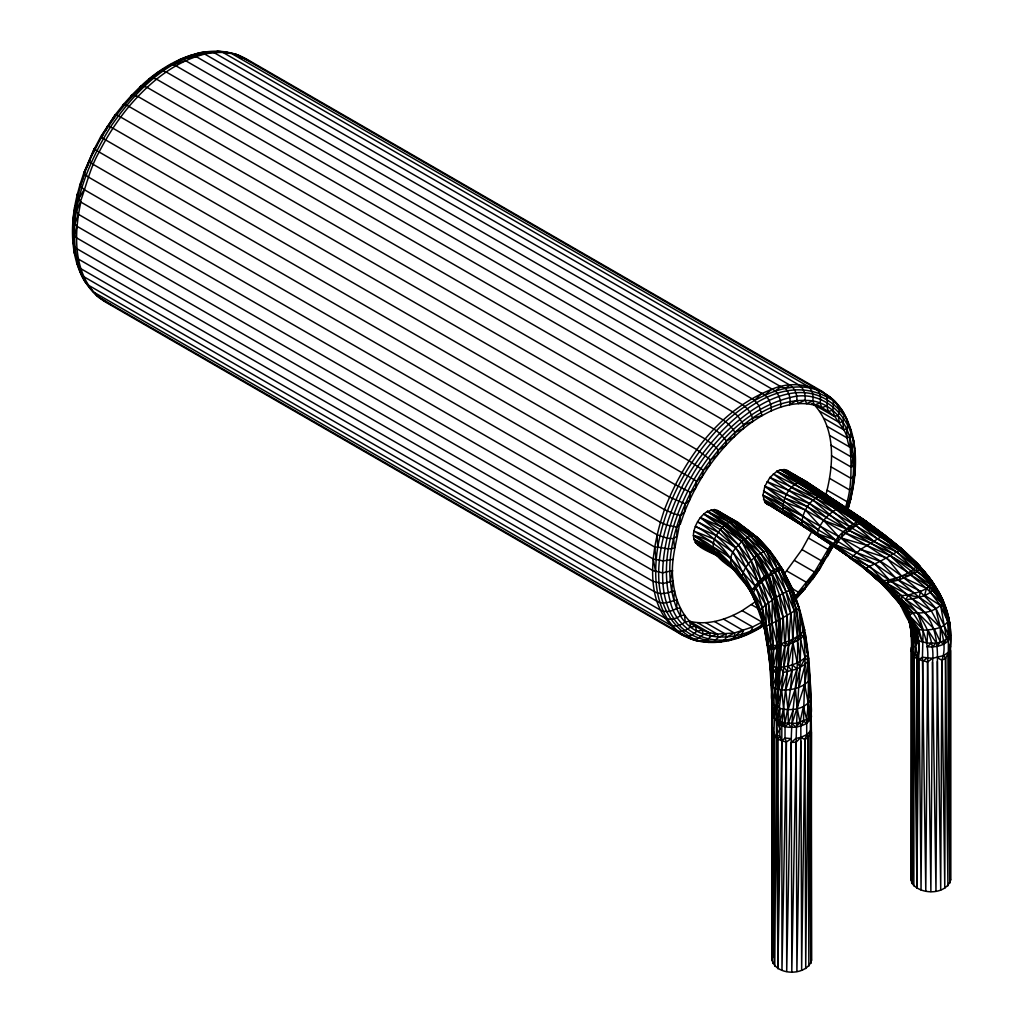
<?xml version="1.0" encoding="UTF-8"?>
<svg xmlns="http://www.w3.org/2000/svg" width="1023" height="1023" viewBox="0 0 1023 1023"><rect width="100%" height="100%" fill="white"/><g stroke="black" fill="none" stroke-linecap="round" stroke-linejoin="round"><path stroke-width="1.5" d="M772.045 703.172L772.135 960.495C776.751 976.057 806.866 976.057 811.469 960.495L811.405 732.046C810.561 671.958 811.508 604.798 772.288 555.182M728.069 563.66C718.555 551.474 689.374 550.988 693.939 531.078C695.793 523.188 700.435 515.797 707.366 511.423L726.905 523.571L743.823 539.978L764.488 576.23L772.288 599.964L772.02 623.659L773.58 649.324L772.493 703.376L772.135 960.495L772.876 921.032M801.508 621.434L804.628 629.989L800.024 634.938L792.902 639.055L788.784 644.81L783.759 666.919L787.48 671.894L781.687 689.937L785.025 723.044L785.025 738.005L786.355 741.995L781.968 970.328L781.815 725.946L787.94 666.024L788.771 640.999L787.071 615.577L782.697 593.212L766.329 550.527L753.388 535.822L737.647 522.254L717.2 510.451L714.323 509.556L707.366 511.423L725.652 524.428L743.823 539.978L757.826 554.735L770.894 571.525L787.071 615.577L783.324 672.559L777.94 720.576L779.846 725.217L774.053 717.507L772.148 712.302L771.214 649.503L768.375 602.752L761.815 582.036L741.88 541.602L724.31 525.515L703.773 514.045L741.88 541.602L754.475 557.42L767.723 577.113L774.577 598.404L779.948 619.516L781.252 643.953L780.408 667.354L776.419 719.629L777.902 968.525L781.815 740.857L779.846 736.381L779.935 708.402L777.314 705.205L775.408 688.53L777.301 645.181L774.577 598.404L769.143 576.064L757.826 554.735L745.102 539.031L729.489 522.19L707.366 511.423M798.989 607.79L798.976 608.237C803.822 652.968 796.405 697.52 796.175 742.148L791.802 971.85L791.252 742.429C791.303 708.44 799.04 674.732 797.454 640.577C800.446 601.882 785.306 562.202 756.01 536.448L737.647 522.254L719.412 512.497L717.2 510.451C741.573 524.735 766.022 542.139 779.82 567.445C787.007 580.668 793.682 594.133 798.976 608.237C808.899 645.232 803.656 683.569 803.567 721.215L800.83 726.023L801.636 970.328L804.909 739.552L806.699 734.693L806.699 719.501L808.285 703.274L808.515 658.083L803.861 635.948L805.254 633.557L803.439 632.176L798.989 607.79L794.219 595.936M907.388 615.718C912.056 627.841 913.641 641.037 911.979 653.927L913.846 885.88L913.935 641.613L911.212 636.293L911.212 632.163L911.979 653.927L911.877 883.143C920.189 895.061 945.789 895.189 950.546 880.202L950.533 635.424C950.942 608.34 936.122 584.069 918.347 564.798C876.481 526.474 825.945 499.198 776.905 471.271L769.948 477.434L764.859 486.257L762.992 495.362L764.859 502.319L806.06 527.689L764.859 502.319L784.155 513.098L852.709 555.527L892.209 582.061L912.439 598.954L924.664 612.355L940.354 627.329L948.359 640.846L947.912 885.88L945.546 658.352L950.098 649.4C954.638 617.866 939.625 587.432 913.961 569.248C869.422 533.328 815.727 511.423 769.948 477.434C800.702 491.142 831.584 504.262 859.41 523.584C884.575 540.617 913.718 554.364 931.224 580.284C943.513 596.729 951.556 617.393 950.098 638.083C945.661 645.922 935.303 647.393 927.043 646.792L931.608 643.173C967.899 643.62 942.528 599.657 929.089 586.652C882.031 541.896 820.011 518.098 767.071 481.654L813.285 500.337L877.197 538.648L897.056 552.088L916.557 567.369L932.273 581.601L940.201 595.923C928.731 569.952 903.552 553.712 882.823 535.771L860.522 549.415L850.433 558.341C884.511 583.967 931.787 613.046 927.592 661.983L930.879 891.557L932.541 662.098C936.403 627.687 909.613 600.066 883.949 581.166C847.914 554.773 810.242 530.656 772.493 506.82M950.533 650.475L950.546 880.202L949.881 877.261L950.098 649.4L949.881 883.143L948.359 655.999M811.098 725.077L811.469 960.495L810.804 957.554L811.098 709.949L809.743 679.873M911.646 631.178L911.877 883.143L911.212 880.202L911.212 647.406L913.935 656.561L916.966 888.233L917.503 659.119C926.748 620.322 890.828 592.547 865.918 569.248M861.366 565.144C877.274 580.808 896.084 593.941 909.37 612.304C910.278 626.089 917.951 639.516 915.253 653.94L918.053 655.641L916.966 658.812L916.966 888.233L918.053 655.641L915.253 646.459L918.616 640.871L915.112 627.7L907.567 611.767L896.979 598.839L879.307 581.269L861.366 565.144L807.339 528.546M916.966 888.233L918.616 659.669L922.426 657.265L932.541 658.313L943.718 655.59L945.546 658.352L944.779 888.233L941.812 660.231C948.5 643.301 938.398 625.565 936.045 608.685C890.47 554.376 819.27 532.254 763.465 490.938L783.618 501.654L805.421 510.029L866.519 545.259L907.964 572.611L926.454 588.404L942.285 603.736L948.833 617.751L949.267 626.677M931.979 582.381C915.649 557.024 890.355 539.326 866.532 521.577C860.317 521.155 855.944 527.446 849.499 526.602C828.195 504.249 801.38 489.518 776.905 471.271L780.498 469.749C808.157 486.552 837.722 501.411 862.517 522.152C887.018 540.464 913.603 556.908 932.273 581.601L932.17 583.136C926.825 590.706 916.582 592.649 908.181 595.002L905.815 599.785L924.664 612.355C935.84 626.345 937.874 644.273 937.375 661.51L935.968 891.174L932.541 662.098M937.375 657.712L941.812 660.231L940.712 890.036L937.375 661.51M810.369 734.834L808.835 966.172L808.157 737.391L810.369 731.036L811.405 732.046L810.804 963.436L810.369 734.834C810.28 712.238 811.93 689.451 808.592 667.009M911.646 644.707L911.212 880.202L912.005 858.092M932.541 658.313L927.592 661.983L925.789 891.174L922.426 657.265L923.155 629.695L917.848 613.071L901.838 599.798L895.278 597.79L876.634 577.969M808.157 737.391L805.715 968.525L804.909 739.552L808.157 737.391L806.699 734.693L810.369 731.036M800.83 741.176L796.891 971.466L796.175 742.148L800.83 737.378L806.699 734.693M804.909 739.552L800.83 737.378L795.945 738.401L791.252 742.429L786.713 971.466L786.355 741.995L791.252 738.67L785.025 738.005L781.815 740.857L777.39 738.811L775.984 706.688L777.314 705.205L781.687 689.937C791.29 690.397 801.802 688.108 808.669 680.96L810.024 677.635M845.356 507.702C853.284 484.787 850.906 460.593 849.678 437.038C844.691 419.686 831.085 404.136 812.761 400.875C765.741 395.53 727.698 434.647 703.312 470.273C678.223 510.221 658.94 561.896 676.689 608.378C690.538 644.004 737.557 643.288 764.245 623.25M81.341 183.373L79.794 185.265L84.129 189.587L660.295 522.229L666.485 524.978L676.689 527.101L680.333 524.045L684.579 511.96L685.193 503.828L689.668 499.953L690.563 492.357L695.563 488.163L696.625 481.13L702.174 476.692L703.312 470.273L709.45 465.695L710.563 459.877L717.302 455.286L718.312 450.043L725.639 445.555L726.471 440.887L734.373 436.642L734.962 432.46L733.274 429.647L728.581 424.136L723.235 420.018L147.069 87.377L142.491 85.753L139.908 87.07C166.672 60.996 209.792 39.104 246.147 58.835L822.313 391.477C827.185 394.443 828.349 400.901 826.699 406.029L821.827 407.614C794.449 396.067 764.616 411.336 743.414 428.624C717.046 450.747 697.213 480.068 684.579 511.96L680.551 515.451C678.722 537.228 669.784 558.622 673.083 581C674.758 598.071 681.177 615.936 695.563 626.319L696.625 631.332C693.006 635.321 686.829 637.546 681.83 634.81L105.663 302.156C69.679 280.059 67.774 230.482 77.556 193.679L77.735 196.467L80.843 202.081C73.848 233.973 72.812 273.87 99.116 297.603L675.282 630.245C701.599 651.127 739.412 642.342 764.999 624.797M809.768 687.635L810.625 699.732C804.526 709.732 790.408 711.062 779.935 708.402L776.419 719.629L785.025 723.044C792.096 687.149 795.152 649.925 790.779 613.455C788.094 597.841 783.784 582.586 777.032 568.225C771.304 549.364 756.777 535.566 740.729 525.016M230.546 53.528L225.392 52.096L231.096 53.26L807.262 385.901C812.211 388.996 813.809 395.402 812.761 400.875L806.699 403.663L805.024 399.98C805.728 394.392 803.873 388.075 798.899 384.942L222.733 52.301C174.575 48.989 135.893 90.254 110.535 126.903C83.528 169.908 62.761 225.533 81.878 275.571L660.295 610.028C665.513 612.764 671.932 611.524 676.689 608.378L676.97 599.874C670.487 601.14 663.556 605.284 657.009 601.319L80.843 268.678L78.605 266.888L76.61 262.041C79.807 269.957 81.635 279.292 88.298 285.148L664.464 617.79C669.656 620.539 676.05 618.992 680.551 615.577L684.579 615.194L685.193 621.843C680.973 625.475 674.63 627.304 669.477 624.554L93.31 291.913L84.5 280.877M772.518 729.616L776.419 738.158L774.769 966.172L773.848 735.716L772.212 726.458L772.813 963.436L773.848 735.716L775.408 688.53L771.559 685.525L770.971 683.121L768.631 646.331L766.304 626.396L765.626 604.81L750.972 560.834L738.542 545.016L722.391 527.305L700.41 517.587C722.98 535.796 747.25 554.121 758.12 582.113L752.212 589.747L751.227 592.944L759.769 609.874L765.754 632.713M745.179 582.138L753.401 596.256L764.143 626.767L769.718 660.999M96.725 145.829L95.216 148.629L94.359 148.514L83.835 173.053L88.298 177.005L664.464 509.646L674.055 513.802L680.551 515.451M781.048 569.798L796.674 609.861L800.024 634.938L803.861 635.948L797.454 640.577L784.654 646.408L780.408 667.354L778.529 672.776L776.431 672.635C775.421 682.686 767.033 696.612 774.449 705.614L777.314 705.205L779.948 619.516L772.02 574.082L778.234 570.681L782.531 569.773L788.695 582.714M851.737 436.271L853.668 440.875L853.233 443.407L851.878 445.875L849.448 446.923C846.584 439.199 845.88 430.939 848.182 423.151C838.464 392.052 801.29 376.055 771.444 389.456C719.463 409.891 683.991 458.982 664.464 509.646C651.587 547.382 641.28 603.864 678.108 631.332C703.939 650.845 739.731 640.922 764.641 624.567M73.132 234.484L73.132 225.635M695.563 626.319L690.563 627.099L684.553 630.871L678.108 631.332C654.592 610.539 653.198 575.655 657.802 546.768C664.669 507.779 682.878 471.207 707.967 440.747C736.765 403.024 808.758 357.219 843.476 412.755M825.906 494.723C833.694 465.388 836.264 429.136 814.461 404.967M854.704 467.012L854.704 451.693M850.804 498.661L847.862 509.467C857.351 477.396 860.56 439.852 841.955 410.325M846.775 507.408L847.031 501.692L827.159 490.222M931.608 643.173L927.043 643.007L927.695 629.861C935.38 629.247 945.367 627.598 948.756 619.669M131.11 97.159L131.98 94.87L137.888 96.469L714.054 429.11L719.527 433.113L726.471 440.887M794.449 598.02C802.377 590.859 811.201 582.483 814.551 572.062L820.011 567.087L821.827 561.052L826.699 556.231L828.438 549.594L832.76 545.003C825.101 558.021 818.963 573.085 806.699 582.471L805.152 588.532L795.996 598.762L798.362 592.189L814.551 572.062L831.06 544.351M780.587 407.167C781.38 401.297 779.36 395.159 775.229 390.927L193.922 55.319L191.314 55.165L178.961 59.884M764.143 626.767L767.378 645.296L768.631 646.331L777.301 645.181L788.771 640.999L790.779 613.455L782.697 593.212L772.02 574.082C764.296 579.657 755.575 585.744 752.263 595.002L760.575 613.992M864.563 568.571L878.783 580.962C892.12 580.693 910.01 574.9 918.168 564.466L901.595 549.198L864.064 519.863L807.838 482.6L786.738 470.299L780.498 469.749L861.008 520.068L883.629 535.451L901.826 548.967L920.291 566.755C880.777 526.807 831.789 498.073 783.861 469.416L807.838 482.6L809.385 484.506L799.845 478.828M781.252 643.953L783.247 617.713L779.194 595.386L792.505 588.673L798.976 608.237L779.948 619.516L764.117 627.201L768.631 646.331L771.214 649.503L779.628 648.019L781.252 643.953L784.654 646.408M171.532 64.372L158.053 72.428L148.898 79.282L151.826 77.671L156.532 79.18L732.685 411.834L737.915 416.054L743.721 424.877L743.414 428.624L734.962 432.46M805.254 633.557L807.774 654.643L808.669 680.96L810.625 699.732L809.091 717.507L806.699 723.299C799.244 727.724 790.037 728.363 781.815 725.946L779.846 721.496L783.708 709.271M831.047 445.286L850.919 456.757L851.878 445.875L849.678 437.038L851.366 431.604L849.371 426.744M837.824 548.277C818.093 538.213 801.457 522.766 783.145 510.349C781.713 497.651 791.725 480.311 805.779 481.437L836.277 501.935M877.376 530.195L864.064 519.863L797.902 482.575C838.361 509.723 881.378 533.328 917.963 565.949L919.178 569.709L932.17 583.136L934.255 589.031L943.04 599.849L943.078 602.01C935.866 612.867 919.485 614.618 907.567 611.767L880.701 582.599L865.714 569.568L880.969 582.944L883.719 583.506L898.642 580.079L910.969 574.913L911.352 570.821M673.645 600.322L674.553 590.834C668.147 592.649 661.024 595.463 654.643 591.767L78.477 259.126L76.239 257.374L74.308 252.771M948.359 640.846L947.861 621.754L942.285 603.736M772.851 709.706L772.518 718.581L772.352 703.364M737.634 572.509C722.762 561.013 703.888 552.164 718.363 532.395C722.289 525.975 732.417 516.717 739.45 524.057L735.447 521.743M808.515 658.083L804.705 684.515L792.019 723.619L795.945 727.084L799.896 722.507L803.4 706.573L806.699 719.501L795.945 723.299L785.025 723.044M762.007 622.112L752.659 626.946L734.373 633.007L717.302 634.094L709.45 632.738L689.579 621.268C707.673 625.692 726.42 619.58 742.135 610.641L762.007 622.112L760.677 627.073L757.033 629.183L763.043 625.373M771.841 694.246L771.559 685.525L773.298 671.945L776.726 667.482C787.966 667.073 800.536 663.735 807.774 654.643L805.574 639.912M853.706 477.882L854.103 474.723M771.099 646.408C765.626 626.166 763.35 605.079 754.948 585.706C736.33 566.78 721.726 540.886 693.453 535.515C719.77 547.126 737.519 570.668 752.353 594.376C743.568 576.397 717.903 564.913 738.542 545.016C742.928 540.425 749.053 534.3 756.01 536.448C772.212 550.898 782.25 570.003 792.505 588.673M821.827 407.614L820.011 402.896C821.367 397.576 820.011 391.118 815.088 388.088L238.922 55.447C224.344 49.667 208.833 53.656 193.922 55.319M911.212 636.293L911.212 632.163M831.546 455.785L851.405 467.255L853.195 455.427L851.878 445.875M671.459 591.486L673.083 581L663.134 583.519L653.211 581.46L77.045 248.819L74.82 247.106L72.914 242.758M950.239 630.015L950.098 638.083L936.045 608.685L919.229 597.279L895.611 577.88L875.01 564.018L837.965 541.512L801.751 520.157L763.465 499.25L787.761 516.167M911.212 651.114L911.698 648.262L911.877 877.261M826.75 541.257L818.464 536.321L817.492 533.737C819.359 522.625 828.489 513.917 837.824 508.367L856.724 521.922C847.645 527.331 838.822 534.275 833.681 543.686L835.356 547.382L851.2 558.43L835.356 547.382C838.272 537.51 848.131 531.359 856.085 525.502L856.724 521.922L858.463 521.052L862.517 522.152L883.629 535.451L885.189 535.31M774.053 717.507L775.984 706.688L774.449 705.614L772.518 714.898L771.764 701.458M772.493 703.376L775.408 688.53L781.687 689.937M855.062 450.874L854.525 475.311L852.977 487.472L850.42 499.966L847.031 501.692M937.375 646.306L940.265 641.766L940.354 627.329L931.199 610.693L919.229 597.279L920.495 591.307L898.642 580.079L889.307 579.913L875.01 564.018L852.709 555.527M670.129 581.934L672.597 570.489L662.661 572.867L652.725 570.489L76.572 237.847L72.927 234.216L72.927 230.022M729.489 522.19L747.711 537.446L774.079 569.619L778.234 570.681L789.193 589.644L794.513 611.23L797.288 636.677L792.966 642.93L787.94 666.024L791.917 670.781L785.715 690.026L788.03 709.642L788.324 723.491L791.252 727.391M827.824 495.49C813.502 492.792 801.239 511.41 802.07 524.224L803.963 526.883L820.062 537.152M788.03 709.642L795.408 688.53L800.357 667.418L805.165 657.917L800.28 638.825M769.373 551.614L771.368 553.929L770.319 551.244L766.329 550.527L757.826 554.735L766.623 574.53L765.562 578.801L774.577 598.404L778.35 620.36L779.641 644.477L772.288 599.964L761.815 582.036L764.488 576.23L766.623 574.53L769.143 576.064L783.247 617.713L784.679 642.7L788.784 644.81M849.678 437.038L847.031 437.882C844.985 427.128 834.691 420.67 832.76 410.261L833.63 403.522L832.799 400.479C776.291 363.536 714.195 431.169 687.737 476.002C662.124 521.346 634.644 608.89 694.86 639.388L697.916 638.582L703.312 634.465L709.45 632.738L710.563 636.485C701.97 647.674 686.906 636.6 677.993 631.818M854.998 473.47L854.525 475.311L850.919 478.329L831.047 466.859M676.689 527.101L676.97 536.065L673.645 538.661L674.553 547.906C667.878 550.438 661.216 546.717 654.643 547.011L78.477 214.37L76.495 211.16C85.254 192.004 88.451 170.572 99.116 152.069C107.415 135.803 117.428 120.433 129.077 106.366C149.115 82.914 174.191 61.674 204.741 54.078L780.907 386.72L785.229 388.241C789.308 392.589 790.869 398.957 789.628 404.737L796.866 400.236C797.211 394.546 795.076 388.369 790.088 385.223L213.922 52.569C205.239 50.114 194.702 53.784 186.928 57.608M799.091 687.315L805.229 664.272L808.183 660.858L805.165 657.917M77.173 194.984L80.114 184.166M846.993 508.942C851.967 491.615 854.614 473.457 853.195 455.427L854.589 453.202C854.883 419.788 824.423 387.704 789.833 397.64C747.186 408.036 715.665 443.215 693.939 479.582C673.556 516.104 659.093 560.144 670.359 601.882C677.277 632.687 712.814 648.147 741.048 636.025L743.414 630.59L723.542 619.12M806.699 719.501C813.976 715.422 810.74 706.343 810.625 699.732M74.334 236.172L77.045 226.326L73.464 222.081L72.978 220.175L74.999 206.173L74.564 207.746L76.495 211.16M777.301 645.181L779.628 648.019L780.408 667.354L783.324 672.559L778.605 689.502L778.529 672.776L776.726 667.482L771.508 666.408L769.923 664.963L767.787 647.917L768.861 649.196L771.508 666.408L773.58 649.324L777.301 645.181L772.02 623.659L768.375 602.752L759.156 584.606L760.767 579.491L764.488 576.23M83.835 173.053L94.359 148.514M707.967 642.393C714.246 641.792 722.929 644.183 726.471 637.124L725.639 634.183L718.312 637.38L713.632 641.638C635.769 630.769 663.083 522.855 690.909 477.831C715.998 431.22 795.792 353.613 844.141 415.607L842.773 421.783L839.423 422.563L838.144 415.53C843.029 404.967 830.881 397.41 823.336 392.845M790.165 689.63L796.955 669.004L805.229 664.272M79.794 185.265L84.078 172.209L85.203 171.723M81.814 181.915L84.231 174.639M793.349 709.387L788.324 723.491L785.025 726.778L782.199 722.34M909.37 612.304L894.716 595.501L880.969 582.944L880.867 581.435M918.309 565.284L920.636 567.612C916.608 573.916 908.36 576.102 901.237 575.693L898.642 580.079M803.567 721.215L806.699 723.299L810.369 719.642L811.405 716.867L810.702 703.952M74.884 223.909L78.477 214.37M895.611 577.88L880.074 561.41L856.392 552.497L840.996 537.97L843.361 531.691M769.143 576.064L770.894 571.525L774.079 569.619L779.82 567.445L781.278 567.509L782.39 568.954M86.942 167.363L88.681 163.015M771.879 680.896L770.971 683.121L771.879 697.059M800.024 634.938L797.454 640.577L800.574 661.075M93.195 152.939L94.538 150.061M778.234 570.681L779.82 567.445M905.815 599.785C915.981 598.186 929.395 596.639 935.227 587.049L931.863 580.859L920.636 567.612M784.053 574.248L801.955 549.581L811.853 531.576M759.104 611.217L765.626 604.81L779.194 595.386M912.414 636.089L909.242 621.549L911.519 634.234L915.253 638.966L913.935 641.613C914.409 625.181 905.342 610.872 896.186 597.944M916.966 658.812L913.935 656.561L915.253 653.94L917.503 659.119M882.836 583.596L905.112 610.552L896.084 598.391L880.701 582.599L878.987 579.466M718.312 450.043L713.632 445.248L705.243 439.02L126.673 105.139L123.425 104.487L114.87 115.19L100.574 137.005L94.346 148.847L96.814 150.675L675.282 484.71L690.563 492.357M832.927 546.103L820.267 567.957L812.671 578.852L811.482 578.673M832.927 546.397L827.402 556.64L826.699 556.231M79.18 198.053L84.129 189.587M100.702 137.069L115.305 114.793L118.336 115.714L696.88 449.634L710.563 459.877M101.277 137.414L102.952 134.691M105.459 130.624L107.709 125.688L112.888 128.207L689.054 460.861L703.312 470.273M904.038 609.682L908.987 615.194L913.577 626.92L916.928 640.027L915.253 642.713L918.616 640.871L927.043 643.007M743.414 630.59C737.046 632.291 734.501 638.902 728.581 640.73M112.492 120.049L115.305 114.793M820.011 567.087L820.536 567.778L813.106 578.443L804.551 589.146L803.234 589.146M777.902 739.118L776.892 734.783L777.902 968.525L777.902 739.118L779.846 736.381L776.892 734.783L779.846 728.939L776.419 719.629M757.826 554.735C750.562 560.451 743.389 567.893 741.956 577.381L743.005 580.054L744.373 580.783L732.941 568.379L713.875 551.41L693.939 539.39C729.348 555.105 759.168 587.662 764.117 627.201L762.404 607.406L753.222 591.997L751.227 592.944C736.611 567.727 723.082 539.581 695.32 526.397L716.471 535.681L736.189 548.008L754.948 585.706L759.156 584.606M889.307 579.913L886.647 583.251L908.181 595.002L919.229 597.279M949.779 647.649L950.533 646.702L949.74 644.324M932.541 646.92L936.135 642.738L927.695 629.861C904.933 633.199 905.547 604.248 891.647 593.34L880.637 582.1M122.952 106.328L122.824 105.113L131.98 94.87M796.789 597.931L805.152 588.532M794.001 596.652L805.024 587.317M131.187 95.702L140.893 86.047M158.053 72.428L181.186 59.168L195.291 56.802M167.299 66.559L170.943 64.462L175.905 65.792L754.642 400.313L761.803 393.369C768.49 396.029 771.521 404.021 771.342 410.811M812.671 578.852L812.761 577.484M764.987 394.968L771.444 389.456M864.345 568.801L880.074 561.41L901.595 549.198L864.831 521.5L842.146 506.807L837.824 508.367M742.135 610.641L754.948 602.048M851.405 467.255L855.049 463.624L855.049 459.429M775.229 390.927L780.907 386.72M943.718 655.59L948.359 652.214L950.047 653.313M927.043 658.147L922.848 661.152L921.045 890.036L918.616 640.871L913.577 626.92M785.229 388.241L790.088 385.223M850.919 456.757L853.195 455.427M805.024 399.98L798.362 403.574L796.866 400.236M726.471 637.124L734.373 633.007L734.962 635.731M174.345 62.915L177.171 61.457M755.754 629.836L746.79 634.477L750.805 632.176L752.659 626.946L732.788 615.475M941.812 660.231L945.546 658.352M916.608 628.301L922.426 642.175L918.68 628.915L908.987 615.194L913.462 612.956L898.373 599.299L897.913 595.949L881.609 583.276L881.199 581.46L866.212 568.251L850.433 558.341M788.771 640.999L792.902 639.055L794.513 611.23L785.996 591.307L775.242 572.138L770.894 571.525L760.524 552.944L726.905 523.571M178.565 60.907L182.746 59.257M736.662 638.467L745.345 635.04M820.011 402.896L814.551 405.018L812.761 400.875M743.721 424.877L752.659 421.604C753.081 414.584 747.851 408.369 742.327 404.609L166.174 71.968L161.34 70.549C105.292 112.402 65.792 184.166 74.82 255.2M710.563 636.485L717.302 634.094L718.312 637.38M673.083 559.415L663.198 560.924L653.211 558.98L77.045 226.326M196.876 53.733L202.081 53.03L204.741 54.078M173.335 64.692L185.649 60.728L761.803 393.369M752.647 418.19L762.007 415.645L759.092 405.85L754.642 400.313M832.76 410.261L828.438 411.438L817.85 405.325M823.809 418.266L843.681 429.737L846.635 428.982M811.904 403.484L834.333 416.438L838.144 415.53M696.625 631.332L702.174 630.13L709.45 632.738M89.832 160.112L88.707 160.867L93.31 164.46L669.477 497.101L685.193 503.828M721.33 641.357L724.374 640.858M783.324 672.559L796.955 669.004L792.339 664.707M908.181 595.002L897.913 595.949L893.463 595.079M852.172 528.175L846.52 528.942L823.707 520.464L807.607 506.666L784.794 498.111L764.859 486.257L809.922 503.751L826.367 517.382M685.193 621.843L689.668 621.319L690.563 627.099M676.689 608.378L680.333 608.02L680.551 615.577M791.252 742.429L796.175 742.148M842.146 506.807L846.174 507.625M884.933 536.039L901.826 548.967L884.422 535.221L864.831 521.5M673.645 538.661L666.817 538.149L657.009 534.722L80.843 202.081M836.098 547.011L833.425 546.103C810.523 528.367 789.296 508.201 762.992 495.362L783.145 510.349M233.116 54.257L236.147 54.385L250.072 61.572M240.239 57.595L243.346 57.761M915.751 563.954L918.168 564.466L901.212 549.504M217.145 51.15L221.262 51.623M701.062 640.858L703.85 641.178M927.592 661.983L918.053 659.4M781.815 740.857L786.355 741.995M840.996 537.97L866.519 545.259L890.445 555.834L913.961 569.248L914.255 573.136L930.853 585.079M767.071 504.365L769.948 505.26M860.522 549.415L886.749 557.855L901.237 575.693M817.492 533.737L835.676 540.157L820.024 525.886L805.421 510.029L784.794 498.111M856.392 552.497L835.791 544.99L850.688 557.612L869.895 566.55L883.949 581.166L883.719 583.506L901.711 595.898L901.838 599.798M704.451 547.804L719.233 556.589L695.32 542.459L713.875 551.41L730.345 563.545M866.532 521.577L861.008 520.068L839.371 507.651L773.298 473.905L791.482 487.6L813.285 500.337L846.52 528.942L845.944 533.175L870.1 542.932L893.552 554.108M849.154 530.477L897.056 552.088L913.961 569.248M762.992 495.362L783.055 504.365M782.838 506.82L802.71 515.886L818.195 529.876M910.969 574.913L929.089 586.652L934.255 589.031M95.177 293.166L96.814 295.711L106.213 301.619M111.443 304.867L103.336 300.263M904.294 577.944L926.454 588.404L924.639 595.309L940.636 605.616L947.861 621.754L950.098 634.311M703.773 514.045L725.652 524.428M776.905 471.271L799.295 481.948M892.209 582.061L914.971 593.289M780.498 469.749C809.743 483.994 836.418 502.753 864.064 519.863L862.261 519.786L863.617 521.781M915.253 638.966L918.616 640.871M718.363 532.395L697.533 521.807C722.596 536.691 739.156 560.783 758.12 582.113L760.767 579.491L754.475 557.42M792.991 474.544L807.838 482.6M782.109 512.024L784.807 513.533M697.533 544.517L719.233 556.589M735.243 521.321L714.323 509.556L753.388 535.822M785.702 515.004L802.07 524.224M819.564 411.093L839.423 422.563M827.159 426.412L847.031 437.882M829.589 435.453L849.448 446.923M829.589 478.38L849.448 489.851L852.977 487.472L852.901 484.186M808.579 538.124L828.438 549.594M100.574 137.005L696.625 481.13M801.955 549.581L821.827 561.052M732.775 520.208L719.412 512.497L722.059 514.249M794.679 560.591L814.551 572.062M786.84 571L806.699 582.471M791.738 588.366L798.362 592.189M695.32 542.459L715.013 553.839L731.535 567.151L744.373 580.783M751.483 604.683L758.107 608.506M714.502 621.536L734.373 633.007M705.768 622.713L725.639 634.183M697.43 622.623L717.302 634.094M691.586 624.017L702.174 630.13L703.312 634.465M694.118 638.787L696.88 640.385M858.092 516.653L864.934 520.681M794.398 475.593L797.122 477.217M700.41 517.587L720.384 529.594L738.542 545.016L748.465 563.711M713.798 543.226L693.939 531.078L714.885 539.364L733.401 552.497L742.89 572.893L752.212 589.747L755.971 588.11L765.626 604.81L773.516 646.076L771.214 649.503L768.861 649.196L767.378 645.296M829.423 542.893L834.755 546.18M912.439 598.954L931.199 610.693M713.351 546.985L731.061 558.149M844.576 506.794L805.779 481.437L786.738 470.299L788.95 472.345M861.123 522.74L881.711 536.269M852.466 559.261L857.555 562.624M745.767 529.94L748.35 531.653M750.946 533.379L757.416 537.689L767.378 549.287M800.702 481.462L858.463 521.052L859.41 523.584L877.197 538.648L899.511 550.617L916.557 567.369L916.761 571.576C929.459 579.261 941.288 590.476 943.948 605.731M693.453 535.515L713.453 549.338M776.892 738.491L772.416 732.98M183.68 59.347L185.649 60.728M801.188 524.262L806.06 527.689M818.31 496.666L836.008 509.364L853.399 523.878M724.31 525.515L743.823 539.978L756.496 555.745L766.623 574.53M802.71 515.886L764.859 486.257M842.683 551.972L851.2 558.43L848.885 556.231M740.652 524.965L757.416 537.689L758.209 540.093M836.111 548.2L833.425 546.103L833.681 543.686L837.965 541.512L838.553 536.564L823.707 520.464M940.853 597.227L941.914 598.097M715.013 553.839L732.941 568.379M803.375 628.966L804.628 629.989M834.333 416.438L828.438 411.438L826.699 406.029M845.663 553.686L850.087 557.484M878.783 580.962L880.701 582.599M865.97 569.146L878.629 580.131M747.711 537.446L763.542 551.397L774.079 569.619M856.085 525.502L873.297 540.937M890.445 555.834L907.964 572.611M917.848 613.071L934.37 629.119L940.265 641.766L943.718 644.196L946.633 638.621L940.636 605.616L930.303 592.394L929.089 586.652M908.987 615.194L923.155 629.695M901.391 548.967L904.703 552.42M932.707 590.629L943.078 602.01M720.384 529.594L736.189 548.008M763.542 551.397L750.639 536.244L732.43 521.321L710.972 509.889L750.639 536.244L766.329 550.527L777.032 568.225M918.347 564.798L931.224 580.284L934.025 585.706M921.071 569.223L919.651 566.435L931.224 580.284L932.746 583.647M911.979 653.927L913.935 656.561M834.666 401.732L838.847 407.359M919.651 566.435L924.869 573.532M772.275 555.169L783.669 571.026M800.357 667.418L797.275 662.751L792.966 642.93M810.369 719.642L809.091 717.507L808.285 703.274L804.705 684.515M893.232 594.414L905.112 610.552L894.703 597.023L894.498 595.437M902.925 607.931L912.107 625.935L916.928 640.027M753.401 596.256L754.731 598.941M847.581 507.037L848.182 508.367M767.787 647.917L768.976 650.73M903.45 607.163L910.214 623.966L913.718 637.661L912.414 639.81L909.537 621.102M851.366 431.604L846.098 418.075L848.182 423.151M810.753 715.128L811.405 716.867M949.74 633.084L950.533 635.424M771.815 686.101L770.127 663.825M800.83 726.023L797.211 708.709L795.408 688.53M769.923 664.963L771.534 671.05L776.431 672.635L777.263 689.17M909.652 621.114L910.981 627.009M943.04 599.849L944.996 608.864M653.211 558.98L655.641 571.78M804.462 633.8L805.011 636.856M853.156 438.432L854.576 448.611M770.92 669.502L770.511 666.561L771.559 685.525M654.643 547.011L656.178 559.517M808.682 668.94L809.244 673.658M948.193 618.186L947.861 615.335L947.912 618.148M948.845 623.889L949.178 626.741M842.773 421.783L843.681 429.737M809.705 690.41L810.114 694.962M778.887 667.456L777.301 648.62L773.426 667.086L771.534 671.05L770.178 669.336L769.974 663.837M657.009 534.722L657.802 546.768M810.728 941.62L810.804 957.554M777.39 738.811L777.902 968.525M772.212 730.128L772.813 957.554M949.856 831.021L949.881 877.261"/></g></svg>
